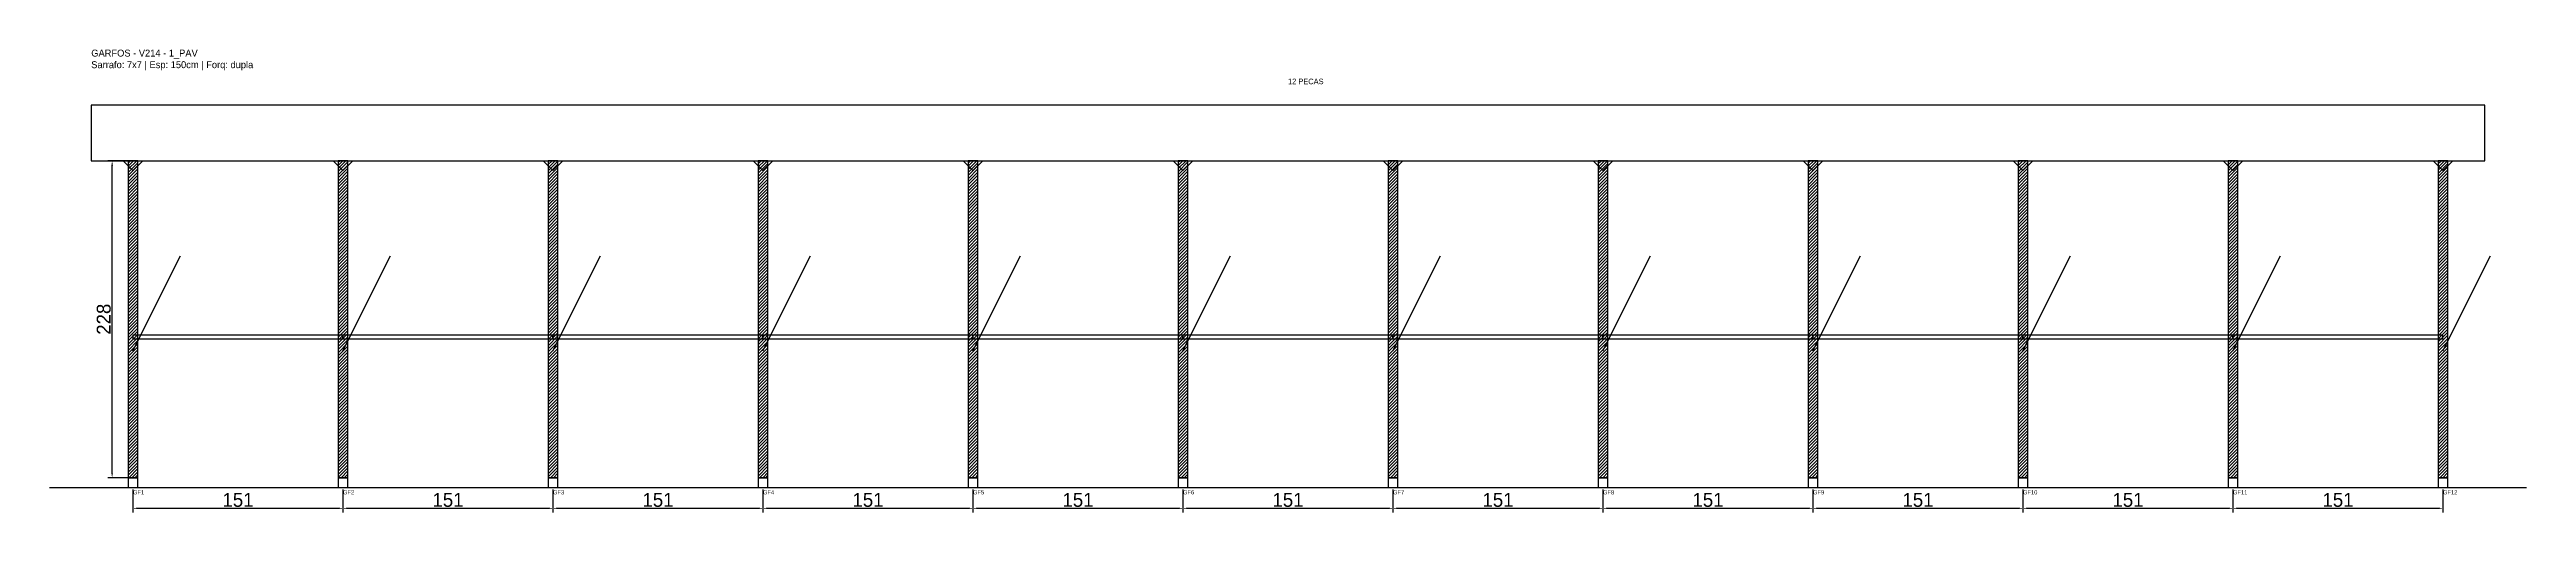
# Model space of a CAD drawing. Header units: metres. Extents: x -30 to 1751, y -25 to 308.
import ezdxf

# ---------------------------------------------------------------- set-up
doc = ezdxf.new("R2010")
doc.units = ezdxf.units.M
for name, color, linetype in [('BARRA_ANCORAGEM', 1, 'Continuous'), ('COTA', 241, 'Continuous'), ('GARFOS OK', 3, 'Continuous'), ('NOME DA VIGA', 6, 'Continuous'), ('SARR_7x7', 40, 'Continuous'), ('TIRAS REESCORAMENTO', 252, 'Continuous'), ('VIGAS', 3, 'Continuous')]:
    doc.layers.add(name, color=color, linetype=linetype)
doc.dimstyles.new('EZ DXF', dxfattribs={"dimtxt": 10, "dimasz": 3.5, "dimexe": 3, "dimexo": 1.5, "dimgap": 1, "dimtad": 1, "dimdec": 1, "dimdsep": 46, "dimcen": 2.5, "dimazin": 3, "dimtfac": 1, "dimtmove": 0, "dimatfit": 3})

msp = doc.modelspace()

# ---------------------------------------------------------------- hatches: boundary and pattern name
at = {"layer": 'COTA'}
h = msp.add_hatch(dxfattribs=at)
h.set_pattern_fill('ANSI31', scale=0.5)
h.paths.add_polyline_path([(26.5, 0), (33.5, 0), (33.5, 228), (26.5, 228)])
h = msp.add_hatch(dxfattribs=at)
h.set_pattern_fill('ANSI31', scale=0.5)
h.paths.add_polyline_path([(177.47, 0), (184.47, 0), (184.47, 228), (177.47, 228)])
h = msp.add_hatch(dxfattribs=at)
h.set_pattern_fill('ANSI31', scale=0.5)
h.paths.add_polyline_path([(328.44, 0), (335.44, 0), (335.44, 228), (328.44, 228)])
h = msp.add_hatch(dxfattribs=at)
h.set_pattern_fill('ANSI31', scale=0.5)
h.paths.add_polyline_path([(479.41, 0), (486.41, 0), (486.41, 228), (479.41, 228)])
h = msp.add_hatch(dxfattribs=at)
h.set_pattern_fill('ANSI31', scale=0.5)
h.paths.add_polyline_path([(630.38, 0), (637.38, 0), (637.38, 228), (630.38, 228)])
h = msp.add_hatch(dxfattribs=at)
h.set_pattern_fill('ANSI31', scale=0.5)
h.paths.add_polyline_path([(781.35, 0), (788.35, 0), (788.35, 228), (781.35, 228)])
h = msp.add_hatch(dxfattribs=at)
h.set_pattern_fill('ANSI31', scale=0.5)
h.paths.add_polyline_path([(932.32, 0), (939.32, 0), (939.32, 228), (932.32, 228)])
h = msp.add_hatch(dxfattribs=at)
h.set_pattern_fill('ANSI31', scale=0.5)
h.paths.add_polyline_path([(1083.29, 0), (1090.29, 0), (1090.29, 228), (1083.29, 228)])
h = msp.add_hatch(dxfattribs=at)
h.set_pattern_fill('ANSI31', scale=0.5)
h.paths.add_polyline_path([(1234.26, 0), (1241.26, 0), (1241.26, 228), (1234.26, 228)])
h = msp.add_hatch(dxfattribs=at)
h.set_pattern_fill('ANSI31', scale=0.5)
h.paths.add_polyline_path([(1385.23, 0), (1392.23, 0), (1392.23, 228), (1385.23, 228)])
h = msp.add_hatch(dxfattribs=at)
h.set_pattern_fill('ANSI31', scale=0.5)
h.paths.add_polyline_path([(1536.2, 0), (1543.2, 0), (1543.2, 228), (1536.2, 228)])
h = msp.add_hatch(dxfattribs=at)
h.set_pattern_fill('ANSI31', scale=0.5)
h.paths.add_polyline_path([(1687.17, 0), (1694.17, 0), (1694.17, 228), (1687.17, 228)])

# ---------------------------------------------------------------- linework, layer by layer
at = {"layer": 'BARRA_ANCORAGEM'}
for p, q in [((30, 91.2), (64.2, 159.6)), ((180.97, 91.2), (215.17, 159.6)), ((331.94, 91.2), (366.14, 159.6)), ((482.91, 91.2), (517.11, 159.6)), ((633.88, 91.2), (668.08, 159.6)), ((784.85, 91.2), (819.05, 159.6)), ((935.82, 91.2), (970.02, 159.6)), ((1086.79, 91.2), (1120.99, 159.6)), ((1237.76, 91.2), (1271.96, 159.6)), ((1388.73, 91.2), (1422.93, 159.6)), ((1539.7, 91.2), (1573.9, 159.6)), ((1690.67, 91.2), (1724.87, 159.6))]:
    msp.add_line(p, q, dxfattribs=at)
at = {"layer": 'GARFOS OK'}
for p, q in [((30, 221), (23, 228)), ((23, 228), (37, 228)), ((30, 221), (37, 228)), ((180.97, 221), (173.97, 228)), ((173.97, 228), (187.97, 228)), ((180.97, 221), (187.97, 228)), ((331.94, 221), (324.94, 228)), ((324.94, 228), (338.94, 228)), ((331.94, 221), (338.94, 228)), ((482.91, 221), (475.91, 228)), ((475.91, 228), (489.91, 228)), ((482.91, 221), (489.91, 228)), ((633.88, 221), (626.88, 228)), ((626.88, 228), (640.88, 228)), ((633.88, 221), (640.88, 228)), ((784.85, 221), (777.85, 228)), ((777.85, 228), (791.85, 228)), ((784.85, 221), (791.85, 228)), ((935.82, 221), (928.82, 228)), ((928.82, 228), (942.82, 228)), ((935.82, 221), (942.82, 228)), ((1086.79, 221), (1079.79, 228)), ((1079.79, 228), (1093.79, 228)), ((1086.79, 221), (1093.79, 228)), ((1237.76, 221), (1230.76, 228)), ((1230.76, 228), (1244.76, 228)), ((1237.76, 221), (1244.76, 228)), ((1388.73, 221), (1381.73, 228)), ((1381.73, 228), (1395.73, 228)), ((1388.73, 221), (1395.73, 228)), ((1539.7, 221), (1532.7, 228)), ((1532.7, 228), (1546.7, 228)), ((1539.7, 221), (1546.7, 228)), ((1690.67, 221), (1683.67, 228)), ((1683.67, 228), (1697.67, 228)), ((1690.67, 221), (1697.67, 228))]:
    msp.add_line(p, q, dxfattribs=at)
at = {"layer": 'GARFOS OK', "linetype": 'CONTINUOUS'}
msp.add_line((-30, -7), (1750.67, -7), dxfattribs=at)
at = {"layer": 'GARFOS OK'}
for points in [[(26.5, 0), (33.5, 0), (33.5, 228), (26.5, 228), (26.5, 0)], [(177.47, 0), (184.47, 0), (184.47, 228), (177.47, 228), (177.47, 0)], [(328.44, 0), (335.44, 0), (335.44, 228), (328.44, 228), (328.44, 0)], [(479.41, 0), (486.41, 0), (486.41, 228), (479.41, 228), (479.41, 0)], [(630.38, 0), (637.38, 0), (637.38, 228), (630.38, 228), (630.38, 0)], [(781.35, 0), (788.35, 0), (788.35, 228), (781.35, 228), (781.35, 0)], [(932.32, 0), (939.32, 0), (939.32, 228), (932.32, 228), (932.32, 0)], [(1083.29, 0), (1090.29, 0), (1090.29, 228), (1083.29, 228), (1083.29, 0)], [(1234.26, 0), (1241.26, 0), (1241.26, 228), (1234.26, 228), (1234.26, 0)], [(1385.23, 0), (1392.23, 0), (1392.23, 228), (1385.23, 228), (1385.23, 0)], [(1536.2, 0), (1543.2, 0), (1543.2, 228), (1536.2, 228), (1536.2, 0)], [(1687.17, 0), (1694.17, 0), (1694.17, 228), (1687.17, 228), (1687.17, 0)]]:
    msp.add_lwpolyline(points, dxfattribs=at)
at = {"layer": 'SARR_7x7'}
for points in [[(26.5, -7), (33.5, -7), (33.5, 0), (26.5, 0), (26.5, -7)], [(177.47, -7), (184.47, -7), (184.47, 0), (177.47, 0), (177.47, -7)], [(328.44, -7), (335.44, -7), (335.44, 0), (328.44, 0), (328.44, -7)], [(479.41, -7), (486.41, -7), (486.41, 0), (479.41, 0), (479.41, -7)], [(630.38, -7), (637.38, -7), (637.38, 0), (630.38, 0), (630.38, -7)], [(781.35, -7), (788.35, -7), (788.35, 0), (781.35, 0), (781.35, -7)], [(932.32, -7), (939.32, -7), (939.32, 0), (932.32, 0), (932.32, -7)], [(1083.29, -7), (1090.29, -7), (1090.29, 0), (1083.29, 0), (1083.29, -7)], [(1234.26, -7), (1241.26, -7), (1241.26, 0), (1234.26, 0), (1234.26, -7)], [(1385.23, -7), (1392.23, -7), (1392.23, 0), (1385.23, 0), (1385.23, -7)], [(1536.2, -7), (1543.2, -7), (1543.2, 0), (1536.2, 0), (1536.2, -7)], [(1687.17, -7), (1694.17, -7), (1694.17, 0), (1687.17, 0), (1687.17, -7)]]:
    msp.add_lwpolyline(points, dxfattribs=at)
at = {"layer": 'TIRAS REESCORAMENTO'}
for points in [[(30, 100), (180.97, 100), (180.97, 102.5), (30, 102.5), (30, 100)], [(180.97, 100), (331.94, 100), (331.94, 102.5), (180.97, 102.5), (180.97, 100)], [(331.94, 100), (482.91, 100), (482.91, 102.5), (331.94, 102.5), (331.94, 100)], [(482.91, 100), (633.88, 100), (633.88, 102.5), (482.91, 102.5), (482.91, 100)], [(633.88, 100), (784.85, 100), (784.85, 102.5), (633.88, 102.5), (633.88, 100)], [(784.85, 100), (935.82, 100), (935.82, 102.5), (784.85, 102.5), (784.85, 100)], [(935.82, 100), (1086.79, 100), (1086.79, 102.5), (935.82, 102.5), (935.82, 100)], [(1086.79, 100), (1237.76, 100), (1237.76, 102.5), (1086.79, 102.5), (1086.79, 100)], [(1237.76, 100), (1388.73, 100), (1388.73, 102.5), (1237.76, 102.5), (1237.76, 100)], [(1388.73, 100), (1539.7, 100), (1539.7, 102.5), (1388.73, 102.5), (1388.73, 100)], [(1539.7, 100), (1690.67, 100), (1690.67, 102.5), (1539.7, 102.5), (1539.7, 100)]]:
    msp.add_lwpolyline(points, dxfattribs=at)
at = {"layer": 'VIGAS'}
msp.add_lwpolyline([(0, 228), (1720.67, 228), (1720.67, 268), (0, 268), (0, 228)], dxfattribs=at)

# ---------------------------------------------------------------- texts
at = {"layer": 'NOME DA VIGA'}
for s, height, p in [('12 PECAS', 4, (860.34, 283)), ('GF1', 3, (30, -12)), ('GF2', 3, (180.97, -12)), ('GF3', 3, (331.94, -12)), ('GF4', 3, (482.91, -12)), ('GF5', 3, (633.88, -12)), ('GF6', 3, (784.85, -12)), ('GF7', 3, (935.82, -12)), ('GF8', 3, (1086.79, -12)), ('GF9', 3, (1237.76, -12)), ('GF10', 3, (1388.73, -12)), ('GF11', 3, (1539.7, -12)), ('GF12', 3, (1690.67, -12))]:
    msp.add_text(s, height=height, dxfattribs=at).set_placement(p)
at = {"layer": 'NOME DA VIGA', "insert": (0, 293), "char_height": 5, "attachment_point": 7}
msp.add_mtext('GARFOS - V214 - 1_PAV\\PSarrafo: 7x7 | Esp: 150cm | Forq: dupla', dxfattribs=at)

# ---------------------------------------------------------------- dimensions: what is measured, and where the dimension line sits
at = {"layer": 'COTA'}
msp.add_linear_dim(base=(15, 0), p1=(30, 0), p2=(30, 228), angle=90, dimstyle='EZ DXF', dxfattribs=at).render()
for base, p1, p2 in [((30, -22), (30, -7), (180.97, -7)), ((180.97, -22), (180.97, -7), (331.94, -7)), ((331.94, -22), (331.94, -7), (482.91, -7)), ((482.91, -22), (482.91, -7), (633.88, -7)), ((633.88, -22), (633.88, -7), (784.85, -7)), ((784.85, -22), (784.85, -7), (935.82, -7)), ((935.82, -22), (935.82, -7), (1086.79, -7)), ((1086.79, -22), (1086.79, -7), (1237.76, -7)), ((1237.76, -22), (1237.76, -7), (1388.73, -7)), ((1388.73, -22), (1388.73, -7), (1539.7, -7)), ((1539.7, -22), (1539.7, -7), (1690.67, -7))]:
    msp.add_linear_dim(base=base, p1=p1, p2=p2, dimstyle='EZ DXF', dxfattribs=at).render()

doc.saveas('drawing.dxf')
